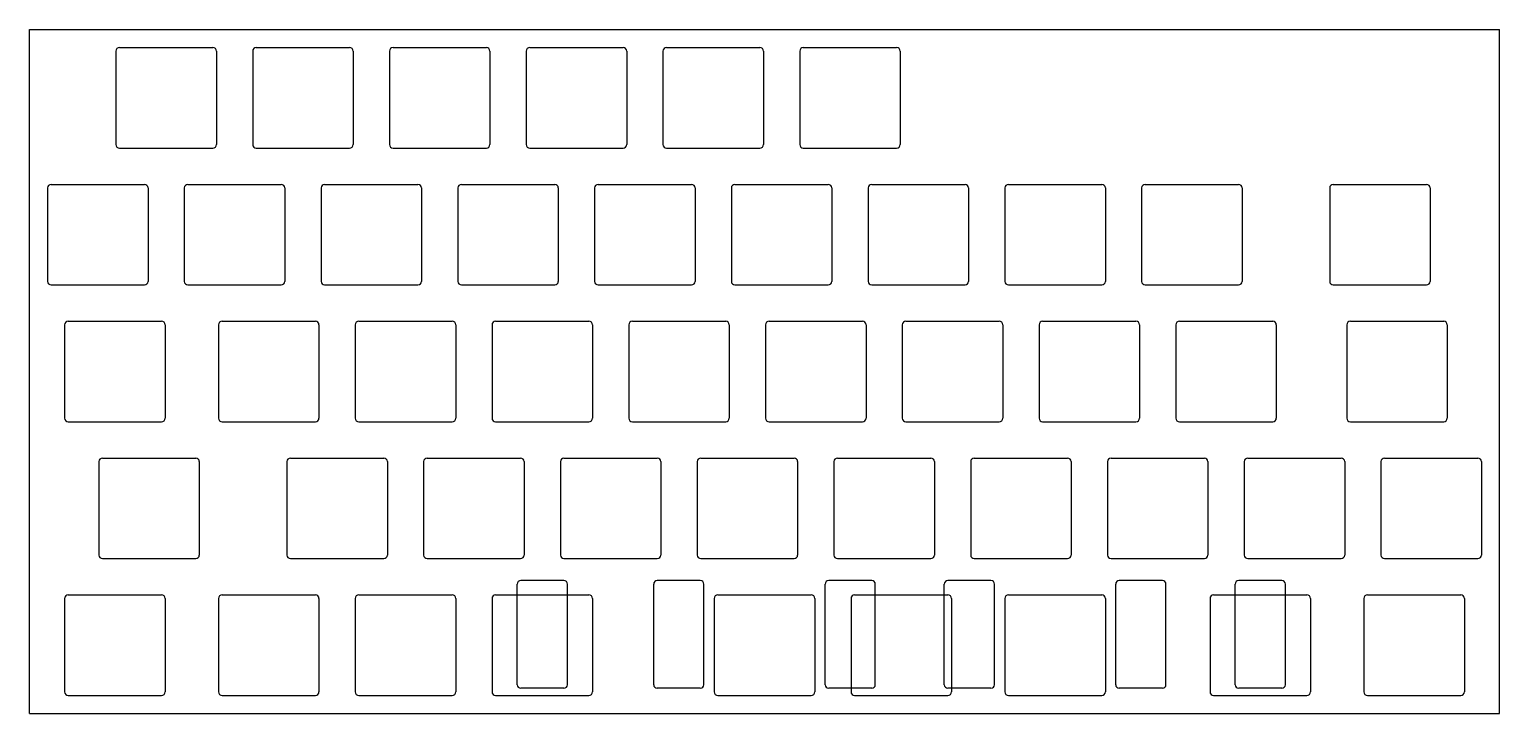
# Model space of a CAD drawing. Header units: millimetres. Extents: x 0 to 205, y -95 to 0.
import ezdxf

# ---------------------------------------------------------------- set-up
doc = ezdxf.new("R2010")
doc.units = ezdxf.units.MM

msp = doc.modelspace()

# ---------------------------------------------------------------- linework, layer by layer
for p, q in [((0, 0), (204.7875, 0)), ((0, -95.25), (0, 0)), ((204.7875, -95.25), (204.7875, 0)), ((12.05, -3.025), (12.05, -16.025)), ((12.55, -2.525), (25.55, -2.525)), ((26.05, -3.025), (26.05, -16.025)), ((31.1, -3.025), (31.1, -16.025)), ((31.6, -2.525), (44.6, -2.525)), ((45.1, -3.025), (45.1, -16.025)), ((50.15, -3.025), (50.15, -16.025)), ((50.65, -2.525), (63.65, -2.525)), ((64.15, -3.025), (64.15, -16.025)), ((69.2, -3.025), (69.2, -16.025)), ((69.7, -2.525), (82.7, -2.525)), ((83.2, -3.025), (83.2, -16.025)), ((88.25, -3.025), (88.25, -16.025)), ((88.75, -2.525), (101.75, -2.525)), ((102.25, -3.025), (102.25, -16.025)), ((107.3, -3.025), (107.3, -16.025)), ((107.8, -2.525), (120.8, -2.525)), ((121.3, -3.025), (121.3, -16.025)), ((12.55, -16.525), (25.55, -16.525)), ((31.6, -16.525), (44.6, -16.525)), ((50.65, -16.525), (63.65, -16.525)), ((69.7, -16.525), (82.7, -16.525)), ((88.75, -16.525), (101.75, -16.525)), ((107.8, -16.525), (120.8, -16.525)), ((2.525, -22.075), (2.525, -35.075)), ((3.025, -21.575), (16.025, -21.575)), ((16.525, -22.075), (16.525, -35.075)), ((21.575, -22.075), (21.575, -35.075)), ((22.075, -21.575), (35.075, -21.575)), ((35.575, -22.075), (35.575, -35.075)), ((40.625, -22.075), (40.625, -35.075)), ((41.125, -21.575), (54.125, -21.575)), ((54.625, -22.075), (54.625, -35.075)), ((59.675, -22.075), (59.675, -35.075)), ((60.175, -21.575), (73.175, -21.575)), ((73.675, -22.075), (73.675, -35.075)), ((78.725, -22.075), (78.725, -35.075)), ((79.225, -21.575), (92.225, -21.575)), ((92.725, -22.075), (92.725, -35.075)), ((97.775, -22.075), (97.775, -35.075)), ((98.275, -21.575), (111.275, -21.575)), ((111.775, -22.075), (111.775, -35.075)), ((116.825, -22.075), (116.825, -35.075)), ((117.325, -21.575), (130.325, -21.575)), ((130.825, -22.075), (130.825, -35.075)), ((135.875, -22.075), (135.875, -35.075)), ((136.375, -21.575), (149.375, -21.575)), ((149.875, -22.075), (149.875, -35.075)), ((154.925, -22.075), (154.925, -35.075)), ((155.425, -21.575), (168.425, -21.575)), ((168.925, -22.075), (168.925, -35.075)), ((181.11875, -22.075), (181.11875, -35.075)), ((181.61875, -21.575), (194.61875, -21.575)), ((195.11875, -22.075), (195.11875, -35.075)), ((3.025, -35.575), (16.025, -35.575)), ((22.075, -35.575), (35.075, -35.575)), ((41.125, -35.575), (54.125, -35.575)), ((60.175, -35.575), (73.175, -35.575)), ((79.225, -35.575), (92.225, -35.575)), ((98.275, -35.575), (111.275, -35.575)), ((117.325, -35.575), (130.325, -35.575)), ((136.375, -35.575), (149.375, -35.575)), ((155.425, -35.575), (168.425, -35.575)), ((181.61875, -35.575), (194.61875, -35.575)), ((5.40625, -40.625), (18.40625, -40.625)), ((26.8375, -40.625), (39.8375, -40.625)), ((45.8875, -40.625), (58.8875, -40.625)), ((64.9375, -40.625), (77.9375, -40.625)), ((83.9875, -40.625), (96.9875, -40.625)), ((103.0375, -40.625), (116.0375, -40.625)), ((122.0875, -40.625), (135.0875, -40.625)), ((141.1375, -40.625), (154.1375, -40.625)), ((160.1875, -40.625), (173.1875, -40.625)), ((184, -40.625), (197, -40.625)), ((4.90625, -41.125), (4.90625, -54.125)), ((18.90625, -41.125), (18.90625, -54.125)), ((26.3375, -41.125), (26.3375, -54.125)), ((40.3375, -41.125), (40.3375, -54.125)), ((45.3875, -41.125), (45.3875, -54.125)), ((59.3875, -41.125), (59.3875, -54.125)), ((64.4375, -41.125), (64.4375, -54.125)), ((78.4375, -41.125), (78.4375, -54.125)), ((83.4875, -41.125), (83.4875, -54.125)), ((97.4875, -41.125), (97.4875, -54.125)), ((102.5375, -41.125), (102.5375, -54.125)), ((116.5375, -41.125), (116.5375, -54.125)), ((121.5875, -41.125), (121.5875, -54.125)), ((135.5875, -41.125), (135.5875, -54.125)), ((140.6375, -41.125), (140.6375, -54.125)), ((154.6375, -41.125), (154.6375, -54.125)), ((159.6875, -41.125), (159.6875, -54.125)), ((173.6875, -41.125), (173.6875, -54.125)), ((183.5, -41.125), (183.5, -54.125)), ((197.5, -41.125), (197.5, -54.125)), ((5.40625, -54.625), (18.40625, -54.625)), ((26.8375, -54.625), (39.8375, -54.625)), ((45.8875, -54.625), (58.8875, -54.625)), ((64.9375, -54.625), (77.9375, -54.625)), ((83.9875, -54.625), (96.9875, -54.625)), ((103.0375, -54.625), (116.0375, -54.625)), ((122.0875, -54.625), (135.0875, -54.625)), ((141.1375, -54.625), (154.1375, -54.625)), ((160.1875, -54.625), (173.1875, -54.625)), ((184, -54.625), (197, -54.625)), ((9.66875, -60.175), (9.66875, -73.175)), ((10.16875, -59.675), (23.16875, -59.675)), ((23.66875, -60.175), (23.66875, -73.175)), ((35.8625, -60.175), (35.8625, -73.175)), ((36.3625, -59.675), (49.3625, -59.675)), ((49.8625, -60.175), (49.8625, -73.175)), ((54.9125, -60.175), (54.9125, -73.175)), ((55.4125, -59.675), (68.4125, -59.675)), ((68.9125, -60.175), (68.9125, -73.175)), ((73.9625, -60.175), (73.9625, -73.175)), ((74.4625, -59.675), (87.4625, -59.675)), ((87.9625, -60.175), (87.9625, -73.175)), ((93.0125, -60.175), (93.0125, -73.175)), ((93.5125, -59.675), (106.5125, -59.675)), ((107.0125, -60.175), (107.0125, -73.175)), ((112.0625, -60.175), (112.0625, -73.175)), ((112.5625, -59.675), (125.5625, -59.675)), ((126.0625, -60.175), (126.0625, -73.175)), ((131.1125, -60.175), (131.1125, -73.175)), ((131.6125, -59.675), (144.6125, -59.675)), ((145.1125, -60.175), (145.1125, -73.175)), ((150.1625, -60.175), (150.1625, -73.175)), ((150.6625, -59.675), (163.6625, -59.675)), ((164.1625, -60.175), (164.1625, -73.175)), ((169.2125, -60.175), (169.2125, -73.175)), ((169.7125, -59.675), (182.7125, -59.675)), ((183.2125, -60.175), (183.2125, -73.175)), ((188.2625, -60.175), (188.2625, -73.175)), ((188.7625, -59.675), (201.7625, -59.675)), ((202.2625, -60.175), (202.2625, -73.175)), ((10.16875, -73.675), (23.16875, -73.675)), ((36.3625, -73.675), (49.3625, -73.675)), ((55.4125, -73.675), (68.4125, -73.675)), ((74.4625, -73.675), (87.4625, -73.675)), ((93.5125, -73.675), (106.5125, -73.675)), ((112.5625, -73.675), (125.5625, -73.675)), ((131.6125, -73.675), (144.6125, -73.675)), ((150.6625, -73.675), (163.6625, -73.675)), ((169.7125, -73.675), (182.7125, -73.675)), ((188.7625, -73.675), (201.7625, -73.675)), ((67.94375, -91.225), (67.94375, -77.225)), ((74.44375, -76.725), (68.44375, -76.725)), ((74.94375, -91.225), (74.94375, -77.225)), ((86.95575, -91.225), (86.95575, -77.225)), ((93.45575, -76.725), (87.45575, -76.725)), ((93.95575, -91.225), (93.95575, -77.225)), ((110.83175, -91.225), (110.83175, -77.225)), ((117.33175, -76.725), (111.33175, -76.725)), ((117.83175, -91.225), (117.83175, -77.225)), ((127.437, -91.225), (127.437, -77.225)), ((133.937, -76.725), (127.937, -76.725)), ((134.437, -91.225), (134.437, -77.225)), ((151.313, -91.225), (151.313, -77.225)), ((157.813, -76.725), (151.813, -76.725)), ((158.313, -91.225), (158.313, -77.225)), ((167.94375, -91.225), (167.94375, -77.225)), ((174.44375, -76.725), (168.44375, -76.725)), ((174.94375, -91.225), (174.94375, -77.225)), ((4.90625, -79.225), (4.90625, -92.225)), ((5.40625, -78.725), (18.40625, -78.725)), ((18.90625, -79.225), (18.90625, -92.225)), ((26.3375, -79.225), (26.3375, -92.225)), ((26.8375, -78.725), (39.8375, -78.725)), ((40.3375, -79.225), (40.3375, -92.225)), ((45.3875, -79.225), (45.3875, -92.225)), ((45.8875, -78.725), (58.8875, -78.725)), ((59.3875, -79.225), (59.3875, -92.225)), ((64.4375, -79.225), (64.4375, -92.225)), ((64.9375, -78.725), (77.9375, -78.725)), ((78.4375, -79.225), (78.4375, -92.225)), ((95.39375, -79.225), (95.39375, -92.225)), ((95.89375, -78.725), (108.89375, -78.725)), ((109.39375, -79.225), (109.39375, -92.225)), ((114.44375, -79.225), (114.44375, -92.225)), ((114.94375, -78.725), (127.94375, -78.725)), ((128.44375, -79.225), (128.44375, -92.225)), ((135.875, -79.225), (135.875, -92.225)), ((136.375, -78.725), (149.375, -78.725)), ((149.875, -79.225), (149.875, -92.225)), ((164.45, -79.225), (164.45, -92.225)), ((164.95, -78.725), (177.95, -78.725)), ((178.45, -79.225), (178.45, -92.225)), ((185.88125, -79.225), (185.88125, -92.225)), ((186.38125, -78.725), (199.38125, -78.725)), ((199.88125, -79.225), (199.88125, -92.225)), ((74.44375, -91.725), (68.44375, -91.725)), ((93.45575, -91.725), (87.45575, -91.725)), ((117.33175, -91.725), (111.33175, -91.725)), ((133.937, -91.725), (127.937, -91.725)), ((157.813, -91.725), (151.813, -91.725)), ((174.44375, -91.725), (168.44375, -91.725)), ((5.40625, -92.725), (18.40625, -92.725)), ((26.8375, -92.725), (39.8375, -92.725)), ((45.8875, -92.725), (58.8875, -92.725)), ((64.9375, -92.725), (77.9375, -92.725)), ((95.89375, -92.725), (108.89375, -92.725)), ((114.94375, -92.725), (127.94375, -92.725)), ((136.375, -92.725), (149.375, -92.725)), ((164.95, -92.725), (177.95, -92.725)), ((186.38125, -92.725), (199.38125, -92.725)), ((0, -95.25), (204.7875, -95.25))]:
    msp.add_line(p, q)
for centre, start, end in [((12.55, -3.025), 90, 180), ((25.55, -3.025), 0, 90), ((31.6, -3.025), 90, 180), ((44.6, -3.025), 0, 90), ((50.65, -3.025), 90, 180), ((63.65, -3.025), 0, 90), ((69.7, -3.025), 90, 180), ((82.7, -3.025), 0, 90), ((88.75, -3.025), 90, 180), ((101.75, -3.025), 0, 90), ((107.8, -3.025), 90, 180), ((120.8, -3.025), 0, 90), ((12.55, -16.025), 180, 270), ((25.55, -16.025), 270, 0), ((31.6, -16.025), 180, 270), ((44.6, -16.025), 270, 0), ((50.65, -16.025), 180, 270), ((63.65, -16.025), 270, 0), ((69.7, -16.025), 180, 270), ((82.7, -16.025), 270, 0), ((88.75, -16.025), 180, 270), ((101.75, -16.025), 270, 0), ((107.8, -16.025), 180, 270), ((120.8, -16.025), 270, 0), ((3.025, -22.075), 90, 180), ((16.025, -22.075), 0, 90), ((22.075, -22.075), 90, 180), ((35.075, -22.075), 0, 90), ((41.125, -22.075), 90, 180), ((54.125, -22.075), 0, 90), ((60.175, -22.075), 90, 180), ((73.175, -22.075), 0, 90), ((79.225, -22.075), 90, 180), ((92.225, -22.075), 0, 90), ((98.275, -22.075), 90, 180), ((111.275, -22.075), 0, 90), ((117.325, -22.075), 90, 180), ((130.325, -22.075), 0, 90), ((136.375, -22.075), 90, 180), ((149.375, -22.075), 0, 90), ((155.425, -22.075), 90, 180), ((168.425, -22.075), 0, 90), ((181.61875, -22.075), 90, 180), ((194.61875, -22.075), 0, 90), ((3.025, -35.075), 180, 270), ((16.025, -35.075), 270, 0), ((22.075, -35.075), 180, 270), ((35.075, -35.075), 270, 0), ((41.125, -35.075), 180, 270), ((54.125, -35.075), 270, 0), ((60.175, -35.075), 180, 270), ((73.175, -35.075), 270, 0), ((79.225, -35.075), 180, 270), ((92.225, -35.075), 270, 0), ((98.275, -35.075), 180, 270), ((111.275, -35.075), 270, 0), ((117.325, -35.075), 180, 270), ((130.325, -35.075), 270, 0), ((136.375, -35.075), 180, 270), ((149.375, -35.075), 270, 0), ((155.425, -35.075), 180, 270), ((168.425, -35.075), 270, 0), ((181.61875, -35.075), 180, 270), ((194.61875, -35.075), 270, 0), ((5.40625, -41.125), 90, 180), ((18.40625, -41.125), 0, 90), ((26.8375, -41.125), 90, 180), ((39.8375, -41.125), 0, 90), ((45.8875, -41.125), 90, 180), ((58.8875, -41.125), 0, 90), ((64.9375, -41.125), 90, 180), ((77.9375, -41.125), 0, 90), ((83.9875, -41.125), 90, 180), ((96.9875, -41.125), 0, 90), ((103.0375, -41.125), 90, 180), ((116.0375, -41.125), 0, 90), ((122.0875, -41.125), 90, 180), ((135.0875, -41.125), 0, 90), ((141.1375, -41.125), 90, 180), ((154.1375, -41.125), 0, 90), ((160.1875, -41.125), 90, 180), ((173.1875, -41.125), 0, 90), ((184, -41.125), 90, 180), ((197, -41.125), 0, 90), ((5.40625, -54.125), 180, 270), ((18.40625, -54.125), 270, 0), ((26.8375, -54.125), 180, 270), ((39.8375, -54.125), 270, 0), ((45.8875, -54.125), 180, 270), ((58.8875, -54.125), 270, 0), ((64.9375, -54.125), 180, 270), ((77.9375, -54.125), 270, 0), ((83.9875, -54.125), 180, 270), ((96.9875, -54.125), 270, 0), ((103.0375, -54.125), 180, 270), ((116.0375, -54.125), 270, 0), ((122.0875, -54.125), 180, 270), ((135.0875, -54.125), 270, 0), ((141.1375, -54.125), 180, 270), ((154.1375, -54.125), 270, 0), ((160.1875, -54.125), 180, 270), ((173.1875, -54.125), 270, 0), ((184, -54.125), 180, 270), ((197, -54.125), 270, 0), ((10.16875, -60.175), 90, 180), ((23.16875, -60.175), 0, 90), ((36.3625, -60.175), 90, 180), ((49.3625, -60.175), 0, 90), ((55.4125, -60.175), 90, 180), ((68.4125, -60.175), 0, 90), ((74.4625, -60.175), 90, 180), ((87.4625, -60.175), 0, 90), ((93.5125, -60.175), 90, 180), ((106.5125, -60.175), 0, 90), ((112.5625, -60.175), 90, 180), ((125.5625, -60.175), 0, 90), ((131.6125, -60.175), 90, 180), ((144.6125, -60.175), 0, 90), ((150.6625, -60.175), 90, 180), ((163.6625, -60.175), 0, 90), ((169.7125, -60.175), 90, 180), ((182.7125, -60.175), 0, 90), ((188.7625, -60.175), 90, 180), ((201.7625, -60.175), 0, 90), ((10.16875, -73.175), 180, 270), ((23.16875, -73.175), 270, 0), ((36.3625, -73.175), 180, 270), ((49.3625, -73.175), 270, 0), ((55.4125, -73.175), 180, 270), ((68.4125, -73.175), 270, 0), ((74.4625, -73.175), 180, 270), ((87.4625, -73.175), 270, 0), ((93.5125, -73.175), 180, 270), ((106.5125, -73.175), 270, 0), ((112.5625, -73.175), 180, 270), ((125.5625, -73.175), 270, 0), ((131.6125, -73.175), 180, 270), ((144.6125, -73.175), 270, 0), ((150.6625, -73.175), 180, 270), ((163.6625, -73.175), 270, 0), ((169.7125, -73.175), 180, 270), ((182.7125, -73.175), 270, 0), ((188.7625, -73.175), 180, 270), ((201.7625, -73.175), 270, 0), ((68.44375, -77.225), 90, 180), ((74.44375, -77.225), 0, 90), ((87.45575, -77.225), 90, 180), ((93.45575, -77.225), 0, 90), ((111.33175, -77.225), 90, 180), ((117.33175, -77.225), 0, 90), ((127.937, -77.225), 90, 180), ((133.937, -77.225), 0, 90), ((151.813, -77.225), 90, 180), ((157.813, -77.225), 0, 90), ((168.44375, -77.225), 90, 180), ((174.44375, -77.225), 0, 90), ((5.40625, -79.225), 90, 180), ((18.40625, -79.225), 0, 90), ((26.8375, -79.225), 90, 180), ((39.8375, -79.225), 0, 90), ((45.8875, -79.225), 90, 180), ((58.8875, -79.225), 0, 90), ((64.9375, -79.225), 90, 180), ((77.9375, -79.225), 0, 90), ((95.89375, -79.225), 90, 180), ((108.89375, -79.225), 0, 90), ((114.94375, -79.225), 90, 180), ((127.94375, -79.225), 0, 90), ((136.375, -79.225), 90, 180), ((149.375, -79.225), 0, 90), ((164.95, -79.225), 90, 180), ((177.95, -79.225), 0, 90), ((186.38125, -79.225), 90, 180), ((199.38125, -79.225), 0, 90), ((68.44375, -91.225), 180, 270), ((74.44375, -91.225), 270, 0), ((87.45575, -91.225), 180, 270), ((93.45575, -91.225), 270, 0), ((111.33175, -91.225), 180, 270), ((117.33175, -91.225), 270, 0), ((127.937, -91.225), 180, 270), ((133.937, -91.225), 270, 0), ((151.813, -91.225), 180, 270), ((157.813, -91.225), 270, 0), ((168.44375, -91.225), 180, 270), ((174.44375, -91.225), 270, 0), ((5.40625, -92.225), 180, 270), ((18.40625, -92.225), 270, 0), ((26.8375, -92.225), 180, 270), ((39.8375, -92.225), 270, 0), ((45.8875, -92.225), 180, 270), ((58.8875, -92.225), 270, 0), ((64.9375, -92.225), 180, 270), ((77.9375, -92.225), 270, 0), ((95.89375, -92.225), 180, 270), ((108.89375, -92.225), 270, 0), ((114.94375, -92.225), 180, 270), ((127.94375, -92.225), 270, 0), ((136.375, -92.225), 180, 270), ((149.375, -92.225), 270, 0), ((164.95, -92.225), 180, 270), ((177.95, -92.225), 270, 0), ((186.38125, -92.225), 180, 270), ((199.38125, -92.225), 270, 0)]:
    msp.add_arc(centre, 0.5, start, end)

doc.saveas('drawing.dxf')
